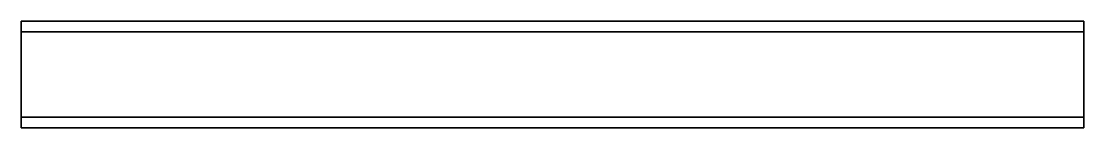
# Model space of a CAD drawing. Header units: inches. Extents: x 0 to 100, y 0 to 10.
import ezdxf

# ---------------------------------------------------------------- set-up
doc = ezdxf.new("R2010")
doc.units = ezdxf.units.IN
doc.header["$MEASUREMENT"] = 0
doc.layers.add('RASGO', color=206, linetype='Continuous')

msp = doc.modelspace()

# ---------------------------------------------------------------- linework, layer by layer
at = {"layer": 'RASGO', "extrusion": (1, 0, 0)}
for p, q in [((0, 9, 12), (0, 10, 12)), ((0, 10, 12), (0, 10)), ((0, 10), (0, 0)), ((100, 9, 12), (100, 10, 12)), ((100, 10, 12), (100, 10)), ((100, 10), (100, 0)), ((0, 1, 2), (0, 9, 2)), ((0, 9, 2), (0, 9, 12)), ((100, 1, 2), (100, 9, 2)), ((100, 9, 2), (100, 9, 12)), ((0, 0, 12), (0, 1, 12)), ((0, 1, 12), (0, 1, 2)), ((100, 0, 12), (100, 1, 12)), ((100, 1, 12), (100, 1, 2)), ((0, 0), (0, 0, 12)), ((100, 0), (100, 0, 12))]:
    msp.add_line(p, q, dxfattribs=at)
at = {"layer": 'RASGO'}
for points in [[(0, 10), (0, 0), (100, 0), (100, 10)], [(0, 10, 12), (100, 10, 12), (100, 9, 12), (0, 9, 12)], [(0, 10, 12), (0, 10), (100, 10), (100, 10, 12)], [(0, 10, 12), (0, 9, 12), (0, 9, 2), (0, 10)], [(0, 9, 2), (0, 1, 2), (0, 0), (0, 10)], [(100, 1, 2), (100, 9, 2), (100, 10), (100, 0)], [(100, 9, 12), (100, 10, 12), (100, 10), (100, 9, 2)], [(0, 9, 2), (100, 9, 2), (100, 1, 2), (0, 1, 2)], [(0, 9, 12), (100, 9, 12), (100, 9, 2), (0, 9, 2)], [(0, 1, 12), (100, 1, 12), (100, 0, 12), (0, 0, 12)], [(0, 1, 12), (0, 1, 2), (100, 1, 2), (100, 1, 12)], [(0, 1, 12), (0, 0, 12), (0, 0), (0, 1, 2)], [(100, 0, 12), (100, 1, 12), (100, 1, 2), (100, 0)], [(0, 0, 12), (100, 0, 12), (100, 0), (0, 0)]]:
    msp.add_3dface(points, dxfattribs=at)

doc.saveas('drawing.dxf')
